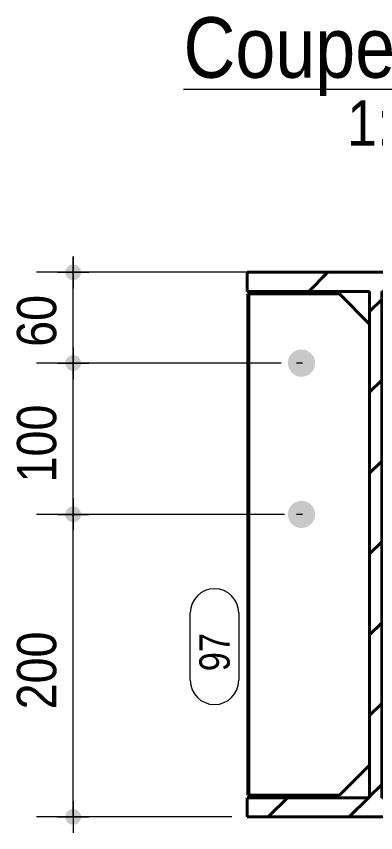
# Model space of a CAD drawing. Header units: millimetres. Extents: x 2 to 410, y 5 to 282.
# Drawn here: x 78 to 101.8, y 58.3 to 112.2 of the extents above; entities that cross this region are included whole.
import ezdxf

# ---------------------------------------------------------------- set-up
doc = ezdxf.new("R2010")
doc.units = ezdxf.units.MM
doc.linetypes.add('CACHE2', pattern=[1.190625, 0.79375, -0.396875])
for name, color, linetype, lineweight in [('Autre type objet', 1, 'Continuous', 0), ('Boulon', 7, 'Continuous', 0), ('Cache', 7, 'Continuous', 0), ('Cotation', 7, 'Continuous', 0), ('Piece', 2, 'Continuous', 0), ('Repère pièce', 3, 'Continuous', 0)]:
    doc.layers.add(name, color=color, linetype=linetype, lineweight=lineweight)
doc.styles.add('ARIAL', font='ARIAL.TTF')
doc.styles.add('COMIC_SANS_MS', font='COMIC.TTF')

# ---------------------------------------------------------------- blocks, each defined once
blk = doc.blocks.new('*A1')
at = {"layer": 'Piece', "color": 2, "linetype": 'Continuous', "lineweight": 40}
for p, q in [((93.282697, 95.297012), (93.282697, 95.297012)), ((93.282697, 95.297012), (93.282697, 95.297012)), ((97.355949, 94.027012), (98.625949, 95.297012)), ((102.699202, 94.027012), (103.969202, 95.297012)), ((108.042454, 94.027012), (109.312454, 95.297012)), ((101.382697, 92.710507), (102.182697, 93.510507)), ((101.382697, 87.367255), (102.182697, 88.167255)), ((101.382697, 82.024002), (102.182697, 82.824002)), ((101.382697, 76.68075), (102.182697, 77.48075)), ((101.382697, 71.337497), (102.182697, 72.137497)), ((101.382697, 65.994245), (102.182697, 66.794245)), ((101.326483, 60.594779), (102.182697, 61.450993)), ((94.685464, 59.297012), (95.955464, 60.567012)), ((100.028716, 59.297012), (101.298716, 60.567012)), ((105.371969, 59.297012), (106.641969, 60.567012))]:
    blk.add_line(p, q, dxfattribs=at)
blk = doc.blocks.new('*A58')
at = {"layer": 'Boulon'}
for points in [[(95.981, 89.341), (95.984, 89.385), (95.99, 89.429), (95.997, 89.473), (96.007, 89.516), (96.019, 89.558), (96.032, 89.6), (96.048, 89.641), (96.066, 89.682), (96.086, 89.721), (96.108, 89.76), (96.131, 89.797), (96.157, 89.833), (96.184, 89.868), (96.212, 89.901), (96.243, 89.933), (96.275, 89.964), (96.308, 89.993), (96.343, 90.02), (96.379, 90.045), (96.416, 90.069), (96.454, 90.091), (96.494, 90.111), (96.534, 90.129), (96.575, 90.144), (96.617, 90.158), (96.659, 90.17), (96.702, 90.18), (96.746, 90.187), (96.789, 90.193), (96.833, 90.196), (96.877, 90.197), (96.921, 90.196), (96.965, 90.193), (97.009, 90.187), (97.052, 90.18), (97.095, 90.17), (97.138, 90.158), (97.18, 90.144), (97.221, 90.129), (97.261, 90.111), (97.3, 90.091), (97.339, 90.069), (97.376, 90.045), (97.412, 90.02), (97.447, 89.993), (97.48, 89.964), (97.512, 89.933), (97.542, 89.901), (97.571, 89.868), (97.598, 89.833), (97.624, 89.797), (97.647, 89.76), (97.669, 89.721), (97.689, 89.682), (97.707, 89.641), (97.722, 89.6), (97.736, 89.558), (97.748, 89.516), (97.758, 89.473), (97.765, 89.429), (97.771, 89.385), (97.774, 89.341), (97.775, 89.297), (97.774, 89.253), (97.771, 89.209), (97.765, 89.165), (97.758, 89.121), (97.748, 89.078), (97.736, 89.036), (97.722, 88.994), (97.707, 88.953), (97.689, 88.912), (97.669, 88.873), (97.647, 88.834), (97.624, 88.797), (97.598, 88.761), (97.571, 88.726), (97.542, 88.693), (97.512, 88.661), (97.48, 88.63), (97.447, 88.601), (97.412, 88.574), (97.376, 88.549), (97.339, 88.525), (97.3, 88.503), (97.261, 88.483), (97.221, 88.466), (97.18, 88.45), (97.138, 88.436), (97.095, 88.424), (97.052, 88.414), (97.009, 88.407), (96.965, 88.401), (96.921, 88.398), (96.877, 88.397), (96.833, 88.398), (96.789, 88.401), (96.746, 88.407), (96.702, 88.414), (96.659, 88.424), (96.617, 88.436), (96.575, 88.45), (96.534, 88.466), (96.494, 88.483), (96.454, 88.503), (96.416, 88.525), (96.379, 88.549), (96.343, 88.574), (96.308, 88.601), (96.275, 88.63), (96.243, 88.661), (96.212, 88.693), (96.184, 88.726), (96.157, 88.761), (96.131, 88.797), (96.108, 88.834), (96.086, 88.873), (96.066, 88.912), (96.048, 88.953), (96.032, 88.994), (96.019, 89.036), (96.007, 89.078), (95.997, 89.121), (95.99, 89.165), (95.984, 89.209), (95.981, 89.253), (95.98, 89.297)], [(95.981, 79.341), (95.984, 79.385), (95.99, 79.429), (95.997, 79.473), (96.007, 79.516), (96.019, 79.558), (96.032, 79.6), (96.048, 79.641), (96.066, 79.682), (96.086, 79.721), (96.108, 79.76), (96.131, 79.797), (96.157, 79.833), (96.184, 79.868), (96.212, 79.901), (96.243, 79.933), (96.275, 79.964), (96.308, 79.993), (96.343, 80.02), (96.379, 80.045), (96.416, 80.069), (96.454, 80.091), (96.494, 80.111), (96.534, 80.129), (96.575, 80.144), (96.617, 80.158), (96.659, 80.17), (96.702, 80.18), (96.746, 80.187), (96.789, 80.193), (96.833, 80.196), (96.877, 80.197), (96.921, 80.196), (96.965, 80.193), (97.009, 80.187), (97.052, 80.18), (97.095, 80.17), (97.138, 80.158), (97.18, 80.144), (97.221, 80.129), (97.261, 80.111), (97.3, 80.091), (97.339, 80.069), (97.376, 80.045), (97.412, 80.02), (97.447, 79.993), (97.48, 79.964), (97.512, 79.933), (97.542, 79.901), (97.571, 79.868), (97.598, 79.833), (97.624, 79.797), (97.647, 79.76), (97.669, 79.721), (97.689, 79.682), (97.707, 79.641), (97.722, 79.6), (97.736, 79.558), (97.748, 79.516), (97.758, 79.473), (97.765, 79.429), (97.771, 79.385), (97.774, 79.341), (97.775, 79.297), (97.774, 79.253), (97.771, 79.209), (97.765, 79.165), (97.758, 79.121), (97.748, 79.078), (97.736, 79.036), (97.722, 78.994), (97.707, 78.953), (97.689, 78.912), (97.669, 78.873), (97.647, 78.834), (97.624, 78.797), (97.598, 78.761), (97.571, 78.726), (97.542, 78.693), (97.512, 78.661), (97.48, 78.63), (97.447, 78.601), (97.412, 78.574), (97.376, 78.549), (97.339, 78.525), (97.3, 78.503), (97.261, 78.483), (97.221, 78.466), (97.18, 78.45), (97.138, 78.436), (97.095, 78.424), (97.052, 78.414), (97.009, 78.407), (96.965, 78.401), (96.921, 78.398), (96.877, 78.397), (96.833, 78.398), (96.789, 78.401), (96.746, 78.407), (96.702, 78.414), (96.659, 78.424), (96.617, 78.436), (96.575, 78.45), (96.534, 78.466), (96.494, 78.483), (96.454, 78.503), (96.416, 78.525), (96.379, 78.549), (96.343, 78.574), (96.308, 78.601), (96.275, 78.63), (96.243, 78.661), (96.212, 78.693), (96.184, 78.726), (96.157, 78.761), (96.131, 78.797), (96.108, 78.834), (96.086, 78.873), (96.066, 78.912), (96.048, 78.953), (96.032, 78.994), (96.019, 79.036), (96.007, 79.078), (95.997, 79.121), (95.99, 79.165), (95.984, 79.209), (95.981, 79.253), (95.98, 79.297)]]:
    blk.add_hatch(color=256, dxfattribs=at).paths.add_polyline_path(points, flags=17)
at = {"layer": 'Boulon', "linetype": 'Continuous', "lineweight": 0}
for p, q in [((96.951, 89.297), (96.544, 89.297)), ((96.951, 79.297), (96.544, 79.297))]:
    blk.add_line(p, q, dxfattribs=at)
blk = doc.blocks.new('*A59')
at = {"layer": 'Piece', "color": 2, "linetype": 'Continuous', "lineweight": 40}
for p, q in [((93.282697, 95.297012), (110.282697, 95.297012)), ((93.282697, 94.027012), (93.282697, 95.297012)), ((110.282697, 95.297012), (110.282697, 94.027012)), ((101.382697, 94.027012), (93.282697, 94.027012)), ((101.382697, 60.567012), (101.382697, 94.027012)), ((110.282697, 94.027012), (102.182697, 94.027012)), ((102.182697, 94.027012), (102.182697, 60.567012)), ((93.282697, 59.297012), (93.282697, 60.567012)), ((93.282697, 60.567012), (101.382697, 60.567012)), ((102.182697, 60.567012), (110.282697, 60.567012)), ((110.282697, 60.567012), (110.282697, 59.297012)), ((110.282697, 59.297012), (93.282697, 59.297012))]:
    blk.add_line(p, q, dxfattribs=at)
blk = doc.blocks.new('*A61')
at = {"layer": 'Cache', "color": 7, "linetype": 'CACHE2', "lineweight": 20}
for p, q in [((99.328927, 93.867012), (101.323431, 91.867012)), ((101.323431, 91.867012), (101.323431, 62.727012)), ((101.323431, 91.867012), (101.382697, 91.867012)), ((101.382697, 62.727012), (101.382697, 91.867012)), ((101.323431, 62.727012), (99.328927, 60.727012)), ((101.323431, 62.727012), (101.382697, 62.727012))]:
    blk.add_line(p, q, dxfattribs=at)
at = {"layer": 'Piece', "color": 2, "linetype": 'Continuous', "lineweight": 40}
for p, q in [((93.327463, 93.867012), (93.386729, 93.867012)), ((93.327463, 60.727012), (93.327463, 93.867012)), ((93.386729, 93.867012), (99.388193, 93.867012)), ((93.386729, 60.727012), (93.386729, 93.867012)), ((101.382697, 91.867012), (99.388193, 93.867012)), ((101.382697, 62.727012), (99.388193, 60.727012)), ((93.386729, 60.727012), (93.327463, 60.727012)), ((99.388193, 60.727012), (93.386729, 60.727012))]:
    blk.add_line(p, q, dxfattribs=at)
blk = doc.blocks.new('*A140')
at = {"layer": 'Cotation'}
for points in [[(81.757, 78.778), (81.732, 78.78), (81.706, 78.783), (81.681, 78.787), (81.656, 78.793), (81.632, 78.799), (81.608, 78.807), (81.584, 78.817), (81.56, 78.827), (81.538, 78.838), (81.515, 78.851), (81.494, 78.865), (81.473, 78.879), (81.453, 78.895), (81.433, 78.912), (81.415, 78.929), (81.397, 78.948), (81.381, 78.967), (81.365, 78.987), (81.35, 79.008), (81.337, 79.03), (81.324, 79.052), (81.313, 79.075), (81.302, 79.098), (81.293, 79.122), (81.285, 79.146), (81.278, 79.171), (81.273, 79.196), (81.268, 79.221), (81.265, 79.246), (81.263, 79.271), (81.263, 79.297), (81.263, 79.323), (81.265, 79.348), (81.268, 79.373), (81.273, 79.398), (81.278, 79.423), (81.285, 79.448), (81.293, 79.472), (81.302, 79.496), (81.313, 79.519), (81.324, 79.542), (81.337, 79.564), (81.35, 79.586), (81.365, 79.607), (81.381, 79.627), (81.397, 79.646), (81.415, 79.665), (81.433, 79.682), (81.453, 79.699), (81.473, 79.715), (81.494, 79.729), (81.515, 79.743), (81.538, 79.756), (81.56, 79.767), (81.584, 79.777), (81.608, 79.787), (81.632, 79.795), (81.656, 79.801), (81.681, 79.807), (81.706, 79.811), (81.732, 79.815), (81.757, 79.816), (81.783, 79.817), (81.808, 79.816), (81.834, 79.815), (81.859, 79.811), (81.884, 79.807), (81.909, 79.801), (81.934, 79.795), (81.958, 79.787), (81.982, 79.777), (82.005, 79.767), (82.028, 79.756), (82.05, 79.743), (82.072, 79.729), (82.092, 79.715), (82.113, 79.699), (82.132, 79.682), (82.15, 79.665), (82.168, 79.646), (82.185, 79.627), (82.2, 79.607), (82.215, 79.586), (82.229, 79.564), (82.241, 79.542), (82.253, 79.519), (82.263, 79.496), (82.272, 79.472), (82.28, 79.448), (82.287, 79.423), (82.293, 79.398), (82.297, 79.373), (82.3, 79.348), (82.302, 79.323), (82.303, 79.297), (82.302, 79.271), (82.3, 79.246), (82.297, 79.221), (82.293, 79.196), (82.287, 79.171), (82.28, 79.146), (82.272, 79.122), (82.263, 79.098), (82.253, 79.075), (82.241, 79.052), (82.229, 79.03), (82.215, 79.008), (82.2, 78.987), (82.185, 78.967), (82.168, 78.948), (82.15, 78.929), (82.132, 78.912), (82.113, 78.895), (82.092, 78.879), (82.072, 78.865), (82.05, 78.851), (82.028, 78.838), (82.005, 78.827), (81.982, 78.817), (81.958, 78.807), (81.934, 78.799), (81.909, 78.793), (81.884, 78.787), (81.859, 78.783), (81.834, 78.78), (81.808, 78.778), (81.783, 78.777)], [(81.757, 58.778), (81.732, 58.78), (81.706, 58.783), (81.681, 58.787), (81.656, 58.793), (81.632, 58.799), (81.608, 58.807), (81.584, 58.817), (81.56, 58.827), (81.538, 58.838), (81.515, 58.851), (81.494, 58.865), (81.473, 58.879), (81.453, 58.895), (81.433, 58.912), (81.415, 58.929), (81.397, 58.948), (81.381, 58.967), (81.365, 58.987), (81.35, 59.008), (81.337, 59.03), (81.324, 59.052), (81.313, 59.075), (81.302, 59.098), (81.293, 59.122), (81.285, 59.146), (81.278, 59.171), (81.273, 59.196), (81.268, 59.221), (81.265, 59.246), (81.263, 59.271), (81.263, 59.297), (81.263, 59.323), (81.265, 59.348), (81.268, 59.373), (81.273, 59.398), (81.278, 59.423), (81.285, 59.448), (81.293, 59.472), (81.302, 59.496), (81.313, 59.519), (81.324, 59.542), (81.337, 59.564), (81.35, 59.586), (81.365, 59.607), (81.381, 59.627), (81.397, 59.646), (81.415, 59.665), (81.433, 59.682), (81.453, 59.699), (81.473, 59.715), (81.494, 59.729), (81.515, 59.743), (81.538, 59.756), (81.56, 59.767), (81.584, 59.777), (81.608, 59.787), (81.632, 59.795), (81.656, 59.801), (81.681, 59.807), (81.706, 59.811), (81.732, 59.815), (81.757, 59.816), (81.783, 59.817), (81.808, 59.816), (81.834, 59.815), (81.859, 59.811), (81.884, 59.807), (81.909, 59.801), (81.934, 59.795), (81.958, 59.787), (81.982, 59.777), (82.005, 59.767), (82.028, 59.756), (82.05, 59.743), (82.072, 59.729), (82.092, 59.715), (82.113, 59.699), (82.132, 59.682), (82.15, 59.665), (82.168, 59.646), (82.185, 59.627), (82.2, 59.607), (82.215, 59.586), (82.229, 59.564), (82.241, 59.542), (82.253, 59.519), (82.263, 59.496), (82.272, 59.472), (82.28, 59.448), (82.287, 59.423), (82.293, 59.398), (82.297, 59.373), (82.3, 59.348), (82.302, 59.323), (82.303, 59.297), (82.302, 59.271), (82.3, 59.246), (82.297, 59.221), (82.293, 59.196), (82.287, 59.171), (82.28, 59.146), (82.272, 59.122), (82.263, 59.098), (82.253, 59.075), (82.241, 59.052), (82.229, 59.03), (82.215, 59.008), (82.2, 58.987), (82.185, 58.967), (82.168, 58.948), (82.15, 58.929), (82.132, 58.912), (82.113, 58.895), (82.092, 58.879), (82.072, 58.865), (82.05, 58.851), (82.028, 58.838), (82.005, 58.827), (81.982, 58.817), (81.958, 58.807), (81.934, 58.799), (81.909, 58.793), (81.884, 58.787), (81.859, 58.783), (81.834, 58.78), (81.808, 58.778), (81.783, 58.777)]]:
    blk.add_hatch(color=256, dxfattribs=at).paths.add_polyline_path(points, flags=17)
at = {"layer": 'Cotation', "linetype": 'Continuous', "lineweight": 0}
for p, q in [((81.783, 80.337), (81.783, 78.257)), ((81.783, 79.297), (81.783, 80.337)), ((95.748, 79.297), (79.363, 79.297)), ((80.743, 79.297), (82.823, 79.297)), ((81.783, 59.297), (81.783, 79.297)), ((81.783, 60.337), (81.783, 58.257)), ((92.283, 59.297), (79.363, 59.297)), ((80.743, 59.297), (82.823, 59.297)), ((81.783, 59.297), (81.783, 58.257))]:
    blk.add_line(p, q, dxfattribs=at)
at = {"layer": 'Cotation'}
for p in [(81.783, 79.297), (81.783, 59.297)]:
    blk.add_point(p, dxfattribs=at)
at = {"layer": 'Cotation', "style": 'ARIAL', "width": 0.85}
blk.add_text('200', height=2.6, rotation=90.0002, dxfattribs=at).set_placement((80.663, 66.404))
blk = doc.blocks.new('*A141')
at = {"layer": 'Cotation'}
for points in [[(81.757, 88.778), (81.732, 88.78), (81.706, 88.783), (81.681, 88.787), (81.656, 88.793), (81.632, 88.799), (81.608, 88.807), (81.584, 88.817), (81.56, 88.827), (81.538, 88.838), (81.515, 88.851), (81.494, 88.865), (81.473, 88.879), (81.453, 88.895), (81.433, 88.912), (81.415, 88.929), (81.397, 88.948), (81.381, 88.967), (81.365, 88.987), (81.35, 89.008), (81.337, 89.03), (81.324, 89.052), (81.313, 89.075), (81.302, 89.098), (81.293, 89.122), (81.285, 89.146), (81.278, 89.171), (81.273, 89.196), (81.268, 89.221), (81.265, 89.246), (81.263, 89.271), (81.263, 89.297), (81.263, 89.323), (81.265, 89.348), (81.268, 89.373), (81.273, 89.398), (81.278, 89.423), (81.285, 89.448), (81.293, 89.472), (81.302, 89.496), (81.313, 89.519), (81.324, 89.542), (81.337, 89.564), (81.35, 89.586), (81.365, 89.607), (81.381, 89.627), (81.397, 89.646), (81.415, 89.665), (81.433, 89.682), (81.453, 89.699), (81.473, 89.715), (81.494, 89.729), (81.515, 89.743), (81.538, 89.756), (81.56, 89.767), (81.584, 89.777), (81.608, 89.787), (81.632, 89.795), (81.656, 89.801), (81.681, 89.807), (81.706, 89.811), (81.732, 89.815), (81.757, 89.816), (81.783, 89.817), (81.808, 89.816), (81.834, 89.815), (81.859, 89.811), (81.884, 89.807), (81.909, 89.801), (81.934, 89.795), (81.958, 89.787), (81.982, 89.777), (82.005, 89.767), (82.028, 89.756), (82.05, 89.743), (82.072, 89.729), (82.092, 89.715), (82.113, 89.699), (82.132, 89.682), (82.15, 89.665), (82.168, 89.646), (82.185, 89.627), (82.2, 89.607), (82.215, 89.586), (82.229, 89.564), (82.241, 89.542), (82.253, 89.519), (82.263, 89.496), (82.272, 89.472), (82.28, 89.448), (82.287, 89.423), (82.293, 89.398), (82.297, 89.373), (82.3, 89.348), (82.302, 89.323), (82.303, 89.297), (82.302, 89.271), (82.3, 89.246), (82.297, 89.221), (82.293, 89.196), (82.287, 89.171), (82.28, 89.146), (82.272, 89.122), (82.263, 89.098), (82.253, 89.075), (82.241, 89.052), (82.229, 89.03), (82.215, 89.008), (82.2, 88.987), (82.185, 88.967), (82.168, 88.948), (82.15, 88.929), (82.132, 88.912), (82.113, 88.895), (82.092, 88.879), (82.072, 88.865), (82.05, 88.851), (82.028, 88.838), (82.005, 88.827), (81.982, 88.817), (81.958, 88.807), (81.934, 88.799), (81.909, 88.793), (81.884, 88.787), (81.859, 88.783), (81.834, 88.78), (81.808, 88.778), (81.783, 88.777)], [(81.757, 78.778), (81.732, 78.78), (81.706, 78.783), (81.681, 78.787), (81.656, 78.793), (81.632, 78.799), (81.608, 78.807), (81.584, 78.817), (81.56, 78.827), (81.538, 78.838), (81.515, 78.851), (81.494, 78.865), (81.473, 78.879), (81.453, 78.895), (81.433, 78.912), (81.415, 78.929), (81.397, 78.948), (81.381, 78.967), (81.365, 78.987), (81.35, 79.008), (81.337, 79.03), (81.324, 79.052), (81.313, 79.075), (81.302, 79.098), (81.293, 79.122), (81.285, 79.146), (81.278, 79.171), (81.273, 79.196), (81.268, 79.221), (81.265, 79.246), (81.263, 79.271), (81.263, 79.297), (81.263, 79.323), (81.265, 79.348), (81.268, 79.373), (81.273, 79.398), (81.278, 79.423), (81.285, 79.448), (81.293, 79.472), (81.302, 79.496), (81.313, 79.519), (81.324, 79.542), (81.337, 79.564), (81.35, 79.586), (81.365, 79.607), (81.381, 79.627), (81.397, 79.646), (81.415, 79.665), (81.433, 79.682), (81.453, 79.699), (81.473, 79.715), (81.494, 79.729), (81.515, 79.743), (81.538, 79.756), (81.56, 79.767), (81.584, 79.777), (81.608, 79.787), (81.632, 79.795), (81.656, 79.801), (81.681, 79.807), (81.706, 79.811), (81.732, 79.815), (81.757, 79.816), (81.783, 79.817), (81.808, 79.816), (81.834, 79.815), (81.859, 79.811), (81.884, 79.807), (81.909, 79.801), (81.934, 79.795), (81.958, 79.787), (81.982, 79.777), (82.005, 79.767), (82.028, 79.756), (82.05, 79.743), (82.072, 79.729), (82.092, 79.715), (82.113, 79.699), (82.132, 79.682), (82.15, 79.665), (82.168, 79.646), (82.185, 79.627), (82.2, 79.607), (82.215, 79.586), (82.229, 79.564), (82.241, 79.542), (82.253, 79.519), (82.263, 79.496), (82.272, 79.472), (82.28, 79.448), (82.287, 79.423), (82.293, 79.398), (82.297, 79.373), (82.3, 79.348), (82.302, 79.323), (82.303, 79.297), (82.302, 79.271), (82.3, 79.246), (82.297, 79.221), (82.293, 79.196), (82.287, 79.171), (82.28, 79.146), (82.272, 79.122), (82.263, 79.098), (82.253, 79.075), (82.241, 79.052), (82.229, 79.03), (82.215, 79.008), (82.2, 78.987), (82.185, 78.967), (82.168, 78.948), (82.15, 78.929), (82.132, 78.912), (82.113, 78.895), (82.092, 78.879), (82.072, 78.865), (82.05, 78.851), (82.028, 78.838), (82.005, 78.827), (81.982, 78.817), (81.958, 78.807), (81.934, 78.799), (81.909, 78.793), (81.884, 78.787), (81.859, 78.783), (81.834, 78.78), (81.808, 78.778), (81.783, 78.777)]]:
    blk.add_hatch(color=256, dxfattribs=at).paths.add_polyline_path(points, flags=17)
at = {"layer": 'Cotation', "linetype": 'Continuous', "lineweight": 0}
for p, q in [((81.783, 90.337), (81.783, 88.257)), ((81.783, 89.297), (81.783, 90.337)), ((95.544, 89.297), (79.363, 89.297)), ((80.743, 89.297), (82.823, 89.297)), ((81.783, 79.297), (81.783, 89.297)), ((81.783, 80.337), (81.783, 78.257)), ((95.748, 79.297), (79.363, 79.297)), ((80.743, 79.297), (82.823, 79.297)), ((81.783, 79.297), (81.783, 78.257))]:
    blk.add_line(p, q, dxfattribs=at)
at = {"layer": 'Cotation'}
for p in [(81.783, 89.297), (81.783, 79.297)]:
    blk.add_point(p, dxfattribs=at)
at = {"layer": 'Cotation', "style": 'ARIAL', "width": 0.85}
blk.add_text('100', height=2.6, rotation=90.0002, dxfattribs=at).set_placement((80.663, 81.404))
blk = doc.blocks.new('*A142')
at = {"layer": 'Cotation'}
for points in [[(81.757, 94.778), (81.732, 94.78), (81.706, 94.783), (81.681, 94.787), (81.656, 94.793), (81.632, 94.799), (81.608, 94.807), (81.584, 94.817), (81.56, 94.827), (81.538, 94.838), (81.515, 94.851), (81.494, 94.865), (81.473, 94.879), (81.453, 94.895), (81.433, 94.912), (81.415, 94.929), (81.397, 94.948), (81.381, 94.967), (81.365, 94.987), (81.35, 95.008), (81.337, 95.03), (81.324, 95.052), (81.313, 95.075), (81.302, 95.098), (81.293, 95.122), (81.285, 95.146), (81.278, 95.171), (81.273, 95.196), (81.268, 95.221), (81.265, 95.246), (81.263, 95.271), (81.263, 95.297), (81.263, 95.323), (81.265, 95.348), (81.268, 95.373), (81.273, 95.398), (81.278, 95.423), (81.285, 95.448), (81.293, 95.472), (81.302, 95.496), (81.313, 95.519), (81.324, 95.542), (81.337, 95.564), (81.35, 95.586), (81.365, 95.607), (81.381, 95.627), (81.397, 95.646), (81.415, 95.665), (81.433, 95.682), (81.453, 95.699), (81.473, 95.715), (81.494, 95.729), (81.515, 95.743), (81.538, 95.756), (81.56, 95.767), (81.584, 95.777), (81.608, 95.787), (81.632, 95.795), (81.656, 95.801), (81.681, 95.807), (81.706, 95.811), (81.732, 95.815), (81.757, 95.816), (81.783, 95.817), (81.808, 95.816), (81.834, 95.815), (81.859, 95.811), (81.884, 95.807), (81.909, 95.801), (81.934, 95.795), (81.958, 95.787), (81.982, 95.777), (82.005, 95.767), (82.028, 95.756), (82.05, 95.743), (82.072, 95.729), (82.092, 95.715), (82.113, 95.699), (82.132, 95.682), (82.15, 95.665), (82.168, 95.646), (82.185, 95.627), (82.2, 95.607), (82.215, 95.586), (82.229, 95.564), (82.241, 95.542), (82.253, 95.519), (82.263, 95.496), (82.272, 95.472), (82.28, 95.448), (82.287, 95.423), (82.293, 95.398), (82.297, 95.373), (82.3, 95.348), (82.302, 95.323), (82.303, 95.297), (82.302, 95.271), (82.3, 95.246), (82.297, 95.221), (82.293, 95.196), (82.287, 95.171), (82.28, 95.146), (82.272, 95.122), (82.263, 95.098), (82.253, 95.075), (82.241, 95.052), (82.229, 95.03), (82.215, 95.008), (82.2, 94.987), (82.185, 94.967), (82.168, 94.948), (82.15, 94.929), (82.132, 94.912), (82.113, 94.895), (82.092, 94.879), (82.072, 94.865), (82.05, 94.851), (82.028, 94.838), (82.005, 94.827), (81.982, 94.817), (81.958, 94.807), (81.934, 94.799), (81.909, 94.793), (81.884, 94.787), (81.859, 94.783), (81.834, 94.78), (81.808, 94.778), (81.783, 94.777)], [(81.757, 88.778), (81.732, 88.78), (81.706, 88.783), (81.681, 88.787), (81.656, 88.793), (81.632, 88.799), (81.608, 88.807), (81.584, 88.817), (81.56, 88.827), (81.538, 88.838), (81.515, 88.851), (81.494, 88.865), (81.473, 88.879), (81.453, 88.895), (81.433, 88.912), (81.415, 88.929), (81.397, 88.948), (81.381, 88.967), (81.365, 88.987), (81.35, 89.008), (81.337, 89.03), (81.324, 89.052), (81.313, 89.075), (81.302, 89.098), (81.293, 89.122), (81.285, 89.146), (81.278, 89.171), (81.273, 89.196), (81.268, 89.221), (81.265, 89.246), (81.263, 89.271), (81.263, 89.297), (81.263, 89.323), (81.265, 89.348), (81.268, 89.373), (81.273, 89.398), (81.278, 89.423), (81.285, 89.448), (81.293, 89.472), (81.302, 89.496), (81.313, 89.519), (81.324, 89.542), (81.337, 89.564), (81.35, 89.586), (81.365, 89.607), (81.381, 89.627), (81.397, 89.646), (81.415, 89.665), (81.433, 89.682), (81.453, 89.699), (81.473, 89.715), (81.494, 89.729), (81.515, 89.743), (81.538, 89.756), (81.56, 89.767), (81.584, 89.777), (81.608, 89.787), (81.632, 89.795), (81.656, 89.801), (81.681, 89.807), (81.706, 89.811), (81.732, 89.815), (81.757, 89.816), (81.783, 89.817), (81.808, 89.816), (81.834, 89.815), (81.859, 89.811), (81.884, 89.807), (81.909, 89.801), (81.934, 89.795), (81.958, 89.787), (81.982, 89.777), (82.005, 89.767), (82.028, 89.756), (82.05, 89.743), (82.072, 89.729), (82.092, 89.715), (82.113, 89.699), (82.132, 89.682), (82.15, 89.665), (82.168, 89.646), (82.185, 89.627), (82.2, 89.607), (82.215, 89.586), (82.229, 89.564), (82.241, 89.542), (82.253, 89.519), (82.263, 89.496), (82.272, 89.472), (82.28, 89.448), (82.287, 89.423), (82.293, 89.398), (82.297, 89.373), (82.3, 89.348), (82.302, 89.323), (82.303, 89.297), (82.302, 89.271), (82.3, 89.246), (82.297, 89.221), (82.293, 89.196), (82.287, 89.171), (82.28, 89.146), (82.272, 89.122), (82.263, 89.098), (82.253, 89.075), (82.241, 89.052), (82.229, 89.03), (82.215, 89.008), (82.2, 88.987), (82.185, 88.967), (82.168, 88.948), (82.15, 88.929), (82.132, 88.912), (82.113, 88.895), (82.092, 88.879), (82.072, 88.865), (82.05, 88.851), (82.028, 88.838), (82.005, 88.827), (81.982, 88.817), (81.958, 88.807), (81.934, 88.799), (81.909, 88.793), (81.884, 88.787), (81.859, 88.783), (81.834, 88.78), (81.808, 88.778), (81.783, 88.777)]]:
    blk.add_hatch(color=256, dxfattribs=at).paths.add_polyline_path(points, flags=17)
at = {"layer": 'Cotation', "linetype": 'Continuous', "lineweight": 0}
for p, q in [((81.783, 96.337), (81.783, 94.257)), ((81.783, 95.297), (81.783, 96.337)), ((93.979, 95.297), (79.363, 95.297)), ((80.743, 95.297), (82.823, 95.297)), ((81.783, 89.297), (81.783, 95.297)), ((81.783, 90.337), (81.783, 88.257)), ((95.544, 89.297), (79.363, 89.297)), ((80.743, 89.297), (82.823, 89.297)), ((81.783, 89.297), (81.783, 88.257))]:
    blk.add_line(p, q, dxfattribs=at)
at = {"layer": 'Cotation'}
for p in [(81.783, 95.297), (81.783, 89.297)]:
    blk.add_point(p, dxfattribs=at)
at = {"layer": 'Cotation', "style": 'ARIAL', "width": 0.85}
blk.add_text('60', height=2.6, rotation=90.0002, dxfattribs=at).set_placement((80.663, 90.369))
blk = doc.blocks.new('*A143')
at = {"layer": 'Repère pièce', "linetype": 'Continuous', "lineweight": 0}
for p, q in [((89.527463, 68.327012), (89.527463, 72.782872)), ((92.727463, 72.782872), (92.727463, 68.327012))]:
    blk.add_line(p, q, dxfattribs=at)
for centre, start, end in [((91.127463, 72.782872), 360, 180), ((91.127463, 68.327012), 180, 360)]:
    blk.add_arc(centre, 1.6, start, end, dxfattribs=at)
at = {"layer": 'Repère pièce', "style": 'COMIC_SANS_MS', "width": 0.85}
blk.add_text('97', height=2, rotation=90.00021, dxfattribs=at).set_placement((92.127463, 68.927012))
blk = doc.blocks.new('*A145')
at = {"layer": 'Autre type objet', "linetype": 'Continuous', "lineweight": 0}
blk.add_line((89.076414, 107.408684), (118.487742, 107.408684), dxfattribs=at)
at = {"layer": 'Autre type objet', "style": 'ARIAL', "width": 0.85}
for s, height, p in [('Coupe', 4, (89.076414, 108.158684)), ('A', 4, (105.995164, 108.158684)), ('A', 4, (113.729148, 108.158684)), ('-', 4, (110.753758, 108.158684)), ('1:10', 3, (99.888523, 103.658684))]:
    blk.add_text(s, height=height, dxfattribs=at).set_placement(p)

msp = doc.modelspace()

# ---------------------------------------------------------------- block references
at = {"lineweight": 0}
for name in ['*A145', '*A142', '*A1', '*A59', '*A61', '*A141', '*A58', '*A140', '*A143']:
    msp.add_blockref(name, (0, 0), dxfattribs=at)

doc.saveas('drawing.dxf')
